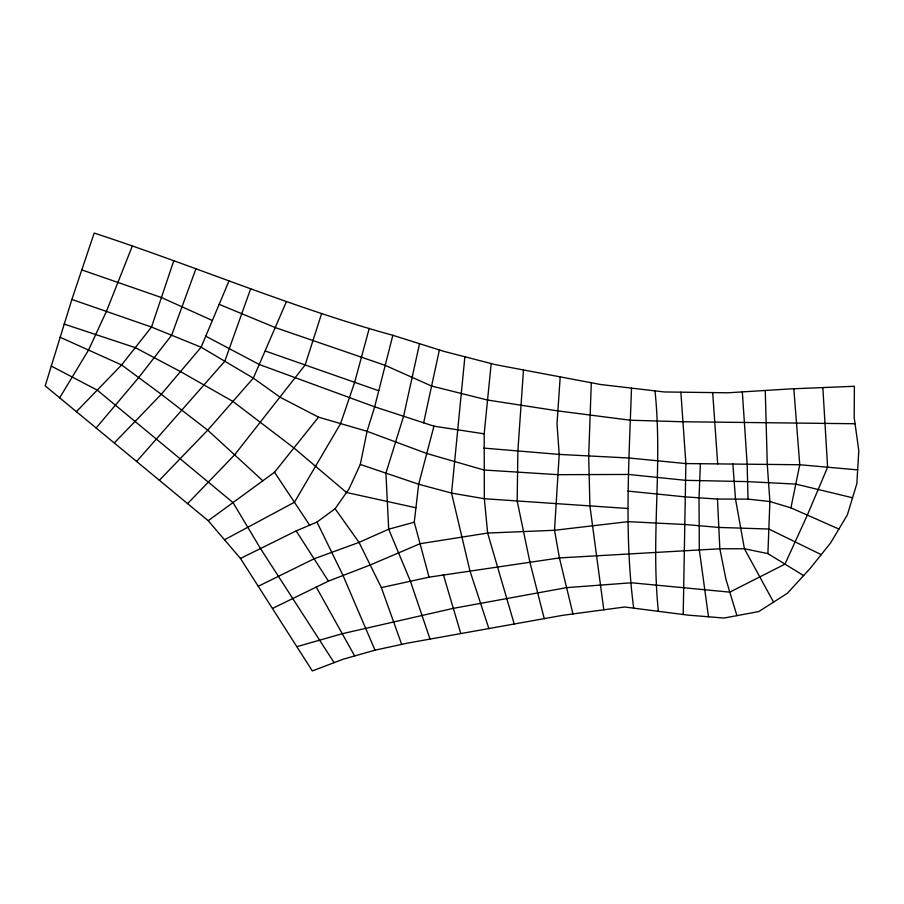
<?xml version="1.0" encoding="UTF-8"?>
<svg xmlns="http://www.w3.org/2000/svg" width="904" height="904" viewBox="0 0 904 904"><rect width="100%" height="100%" fill="white"/><g stroke="black" fill="none" stroke-linecap="round" stroke-linejoin="round"><path stroke-width="1.36" d="M633.681 608.155C624.144 535.078 629.026 461.435 631.489 388.121M683.209 614.505L685.876 463.571L680.87 392.178M514.286 624.235L487.64 533.055L484.341 498.725L484.182 433.841L491.177 363.555M591.295 382.821L588.696 455.932L589.916 505.957L603.804 609.804M803.611 575.588L767.903 553.621L769.892 501.528L767.27 464.328L765.259 390.471M700.397 463.695L699.029 497.81L699.3 549.688L708.487 616.788M560.175 377.183L557.011 423.818L559.203 454.407L554.536 530.275L559.418 557.926L572.955 613.929M523.461 370.165L517.879 450.949L517.178 501.008L529.913 562.175L544.242 618.72M464.882 356.775L451.548 493.087L469.91 570.786L488.917 628.721M767.903 553.621L744.41 548.751L719.833 548.784L559.418 557.926L429.05 577.159L414.269 522.196L418.665 484.228L433.954 426.168L484.182 433.841M240.464 558.457L296.173 530.908L316.976 522.083L335.09 508.726L348.978 488.974L360.3 464.453L367.069 431.31L374.663 406.823L392.844 335.305C291.257 307.371 194.224 265.787 94.185 233.062L71.868 299.439L45.2 385.85L208.214 520.693L240.464 558.457L312.343 670.937L343.079 659.242L375.002 650.168L407.693 643.094L562.955 615.274L624.709 607.002L687.808 615.104L724.036 618.053L758.784 611.556L787.316 593.34L809.758 568.887L830.482 543.112L847.319 514.986L856.845 483.674L858.8 450.723L854.19 417.456L854.382 386.279L791.124 388.867L727.969 392.788L664.316 391.963L600.595 384.505L495.708 364.719L443.921 351.373L392.844 335.305M838.901 529.043L790.932 507.856L799.757 464.746L793.825 388.754M423.648 422.812L439.389 349.95M419.546 343.701L403.591 416.269L385.929 473.131L388.686 529.202L410.427 581.238L429.965 638.925M369.261 328.367L354.65 382.313L340.593 423.603L294.433 502.262L224.508 539.767M321.621 313.564L305.134 364.979L234.599 454.859L187.58 503.63M173.805 260.668L151.499 327.056L121.599 364.956L76.388 411.659M250.679 288.715L224.802 361.238L136.606 461.481M196.01 268.556L171.624 335.237L138.685 377.589L96.118 427.976M132.244 246.261L106.412 311.417L88.535 350.063L59.664 397.816M229.074 280.805L201.106 347.215L161.285 394.28L114.254 442.983M159.341 480.284L207.717 430.168L253.323 378.121L286.398 301.687M208.214 520.693L274.511 472.25L318.524 417.173L367.069 431.31L426.756 453.503L484.035 470.012L558.039 474.679L628.596 474.453L685.56 480.329L747.585 481.629L795.791 484.103L852.551 497.765M272.556 608.415L328.423 581.125L370.199 564.989L420.055 543.722L487.64 533.055L554.536 530.275L628.099 521.653L684.757 524.489L718.816 527.427L768.841 529.032L821.227 554.638M258.307 586.233L314.083 558.796L359.035 542.389L388.686 529.202L414.269 522.196M296.907 646.676L342.266 633.715L453.333 608.347L566.605 587.634L631.444 582.775L729.81 592.131L784.977 564.13L807.351 515.111L827.612 467.221L822.843 387.567M335.09 508.726L359.035 542.389L381.352 587.6L429.05 577.159M627.964 491.098L685.243 496.884L717.471 499.053L748.015 499.132L769.892 501.528L790.932 507.856M855.06 423.739L682.949 421.761L630.438 420.236L557.892 410.913L487.55 400.031L431.592 386.042L385.206 365.363L275.358 327.61L219.163 304.332M627.76 508.477L484.341 498.725L451.548 493.087L418.665 484.228L360.3 464.453M483.798 448.101L559.203 454.407L629.207 458.023L685.876 463.571L799.757 464.746L857.659 469.888M415.93 507.777L346.503 492.499L293.936 447.955L232.904 401.421L180.484 371.589L135.261 347.633L64.071 324.05M433.954 426.168L374.663 406.823L259.369 364.549L205.75 336.175M81.801 269.912L161.42 297.529L212.361 320.491M71.868 299.439L151.499 327.056L201.106 347.215L253.323 378.121L280.274 397.331L318.524 417.173M265.369 351.046L378.753 390.754M59.913 337.169L121.599 364.956L161.285 394.28L207.717 430.168L262.838 480.781M51.189 366.03L97.236 390.121L233.006 502.579L260.499 548.547L334.118 662.655M274.511 472.25L309.643 525.19M296.173 530.908L328.423 581.125M316.129 586.854L354.662 655.954M773.564 602.12L744.41 548.751L735.517 499.098L732.85 463.955M316.976 522.083L343.034 575.486L375.002 650.168M381.352 587.6L401.692 644.394M736.918 615.635L725.957 579.374L719.833 548.784L717.471 499.053M443.333 574.582L460.78 633.512M712.691 392.585L717.686 463.831M742.331 391.895L747.156 464.08L748.015 499.132M658.383 611.33C650.699 537.925 662.756 464.317 654.993 390.867"/></g></svg>
